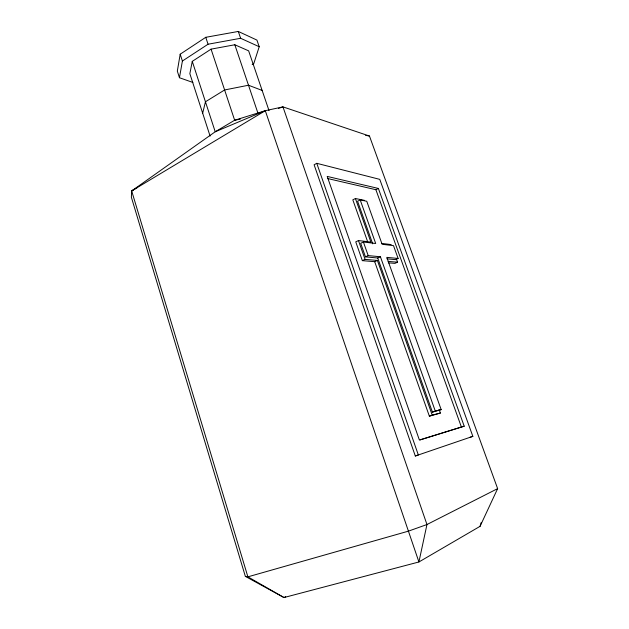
<?xml version="1.0" encoding="UTF-8"?>
<svg xmlns="http://www.w3.org/2000/svg" width="629" height="629" viewBox="0 0 629 629"><rect width="100%" height="100%" fill="white"/><g stroke="black" fill="none" stroke-linecap="round" stroke-linejoin="round"><path stroke-width="0.94" d="M137.539 187.403L131.673 190.933L131.367 197.215L245.349 576.368L283.978 597.55L418.922 561.972L480.061 526.331L497.633 488.631L369.459 136.029L282.971 106.875L265.296 110.696L234.656 120.249L215.22 131.768L131.673 190.933L247.889 576.84L283.978 597.55L285.715 596.669M252.174 64.528L253.817 63.505L259.211 46.727L256.923 40.091L238.297 31.45L205.762 37.308L180.193 54.196L177.323 71.101L179.454 77.721L192.875 82.454M179.454 77.721L182.402 61.021L180.193 54.196M269.023 110.618L248.636 50.839L234.821 44.769L211.069 49.141L192.27 61.367L189.848 73.687L210.102 136.108M202.672 113.212L205.447 101.788L224.608 89.963L248.502 85.237L262.136 90.427M480.061 526.331L481.169 522.581M182.402 61.021L208.05 44.227L240.624 38.283L259.211 46.727M131.673 190.933L265.296 110.696L418.922 561.972L426.965 524.531L282.971 106.875L278.466 108.424M316.772 163.32L314.107 164.774L415.305 456.001L418.348 454.995L316.772 163.32L379.774 179.367L472.851 436.353L415.305 456.001M364.545 200.384L355.416 198.512L352.814 199.841L367.556 241.497M327.402 178.487L375.89 189.706L378.375 188.448L464.21 426.187L420.148 439.899M497.633 488.631L426.965 524.531L408.292 531.191L247.889 576.84L245.349 576.368M386.977 258.849L395.499 259.635L398.11 258.44L393.51 245.656L382.118 244.272L366.762 201.264L360.197 199.928L357.579 201.249L372.698 243.832M355.416 198.512L370.866 242.079L358.459 240.553L355.755 241.858L362.351 260.65L374.695 261.68L377.384 260.437L432.249 415.156L440.386 413.033L439.073 409.353M360.197 199.928L375.694 243.494L363.405 242.008L360.692 243.305L365.473 256.876L377.722 258L380.411 256.758L435.299 411.099L441.165 409.621L386.796 257.363L398.11 258.44M365.473 256.876L368.201 255.602L380.411 256.758M362.351 260.65L365.079 259.376L377.384 260.437M396.262 258.668L397.528 262.191L394.926 263.378L388.313 262.82M265.296 110.696L215.22 131.768L192.27 61.367M377.722 258L432.422 412.121L435.299 411.099M441.165 409.621L432.422 412.121M374.695 261.68L429.363 416.17L432.249 415.156M440.386 413.033L429.363 416.17M470.083 437.265L472.851 436.353M464.21 426.187L419.394 440.041L327.206 176.403L378.375 188.448M240.412 119.046L234.656 120.249L211.069 49.141M388.117 261.373L397.528 262.191M381.709 243.407L391.199 244.579M365.606 135.384L369.459 136.029M375.89 189.706L461.434 427.122M363.405 242.008L368.201 255.602M358.459 240.553L365.079 259.376M238.297 31.45L240.624 38.283M234.821 44.769L258.032 113.432M205.762 37.308L208.05 44.227"/></g></svg>
